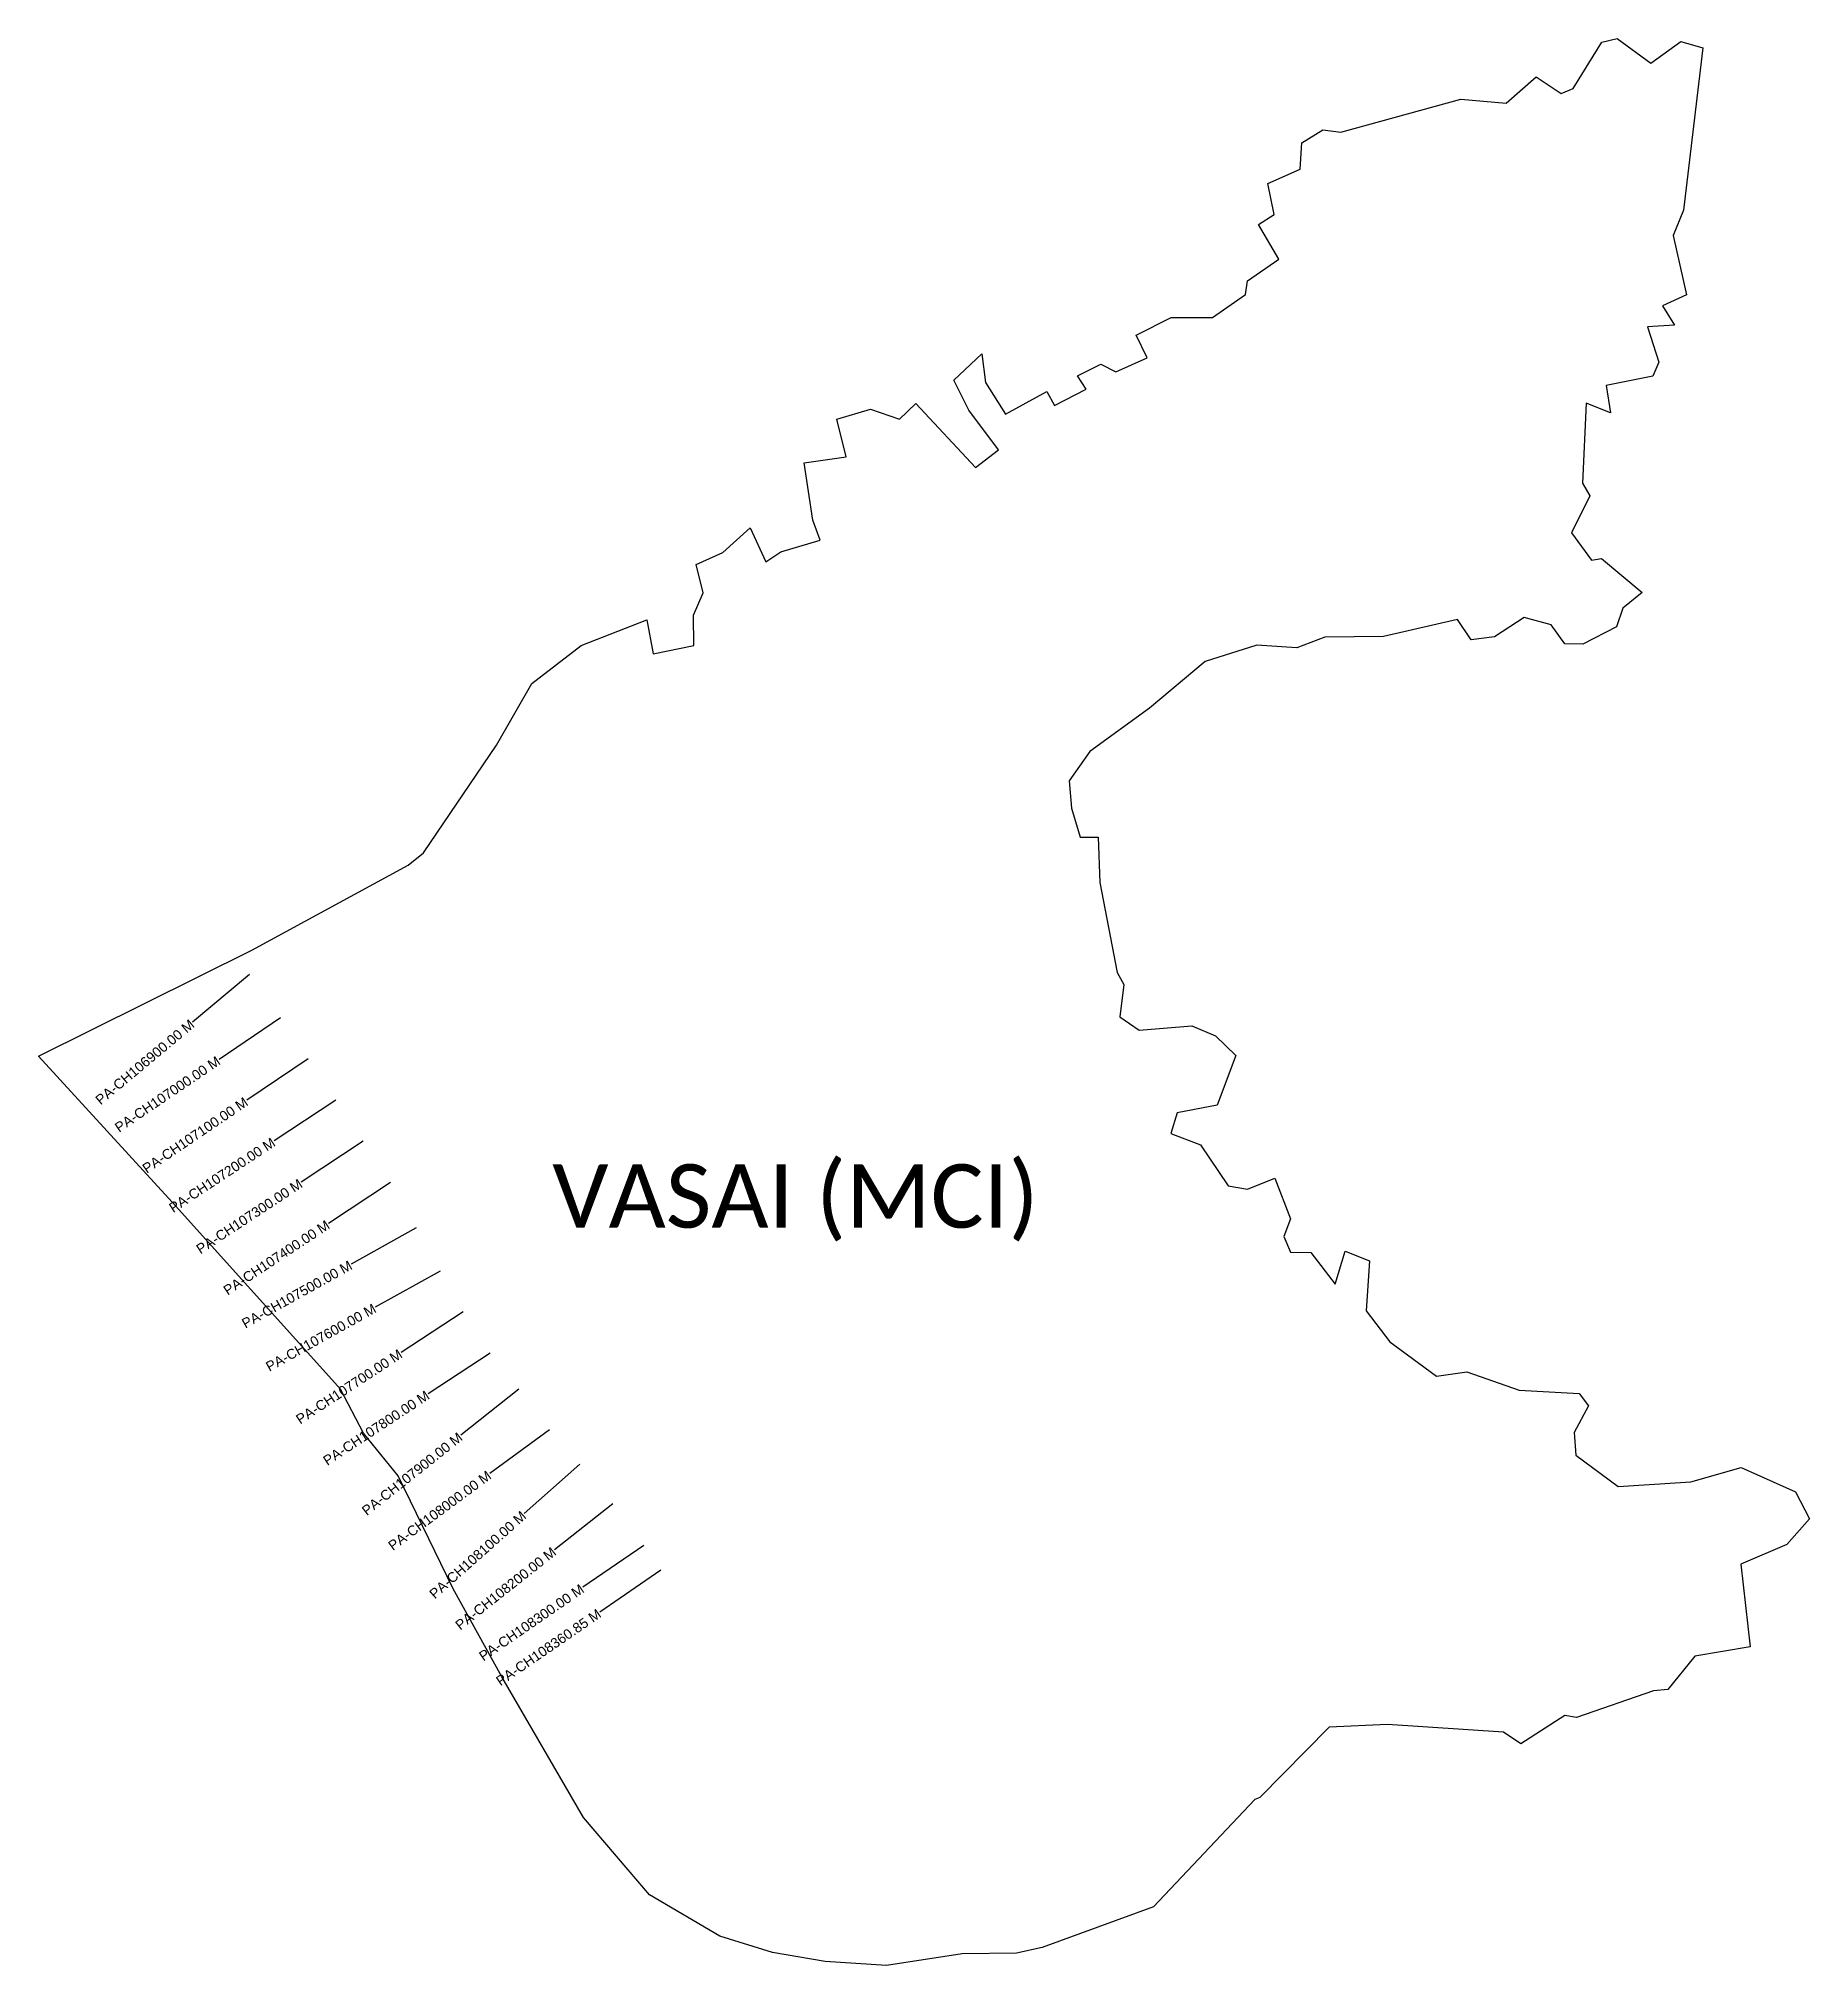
# Model space of a CAD drawing. Header units: metres. Extents: x 267512 to 271097, y 2138069 to 2141968.
import ezdxf
from ezdxf.enums import TextEntityAlignment as Align

# ---------------------------------------------------------------- set-up
doc = ezdxf.new("R2010")
doc.units = ezdxf.units.M
for name, color, linetype in [('CS', 134, 'Continuous'), ('CSMark', 6, 'Continuous'), ('village', 3, 'Continuous'), ('VILLAGE NAME', 250, 'Continuous')]:
    doc.layers.add(name, color=color, linetype=linetype)
doc.styles.add('DynamicDimensions', font='arial.ttf')
doc.styles.get("Standard").update_dxf_attribs({"font": 'simplex.shx'})

msp = doc.modelspace()

# ---------------------------------------------------------------- linework, layer by layer
at = {"layer": 'CS'}
for p, q in [((267939.5, 2140073.9), (267824.4, 2139977.7)), ((268002.1, 2139986.5), (267877.8, 2139902.4)), ((268058.1, 2139903.6), (267933.9, 2139819.6)), ((268114.5, 2139820), (267989.3, 2139737.5)), ((268169.6, 2139736.5), (268044.3, 2139654)), ((268224.6, 2139652.9), (268099.3, 2139570.4)), ((268276.5, 2139561.1), (268145.4, 2139488.1)), ((268325.1, 2139473.7), (268194.1, 2139400.7)), ((268371.7, 2139391.4), (268246.3, 2139309.1)), ((268371.7, 2139391.4), (268246.3, 2139309.1)), ((268426.6, 2139307.9), (268301.2, 2139225.5)), ((268426.6, 2139307.9), (268301.2, 2139225.5)), ((268484.8, 2139235), (268367.3, 2139141.7)), ((268484.8, 2139235), (268367.3, 2139141.7)), ((268546.6, 2139152.9), (268425.8, 2139064)), ((268546.6, 2139152.9), (268425.8, 2139064)), ((268607.8, 2139082.8), (268495.6, 2138983.2)), ((268607.8, 2139082.8), (268495.6, 2138983.2)), ((268674.5, 2139002.6), (268556.8, 2138909.6)), ((268674.5, 2139002.6), (268556.8, 2138909.6)), ((268737.7, 2138918.8), (268614, 2138833.9)), ((268737.7, 2138918.8), (268614, 2138833.9)), ((268772.1, 2138868.7), (268648.5, 2138783.7)), ((268772.1, 2138868.7), (268648.5, 2138783.7))]:
    msp.add_line(p, q, dxfattribs=at)
at = {"layer": 'village', "color": 3, "true_color": 0x00ff00}
msp.add_lwpolyline([(269602.8, 2140411.1), (269602.8, 2140411.1), (269602.8, 2140411.1), (269620.7, 2140352.4), (269657.2, 2140351.9), (269660.5, 2140260.3), (269695.4, 2140078.2), (269709.1, 2140054), (269701.1, 2139988.3), (269739.8, 2139961.2), (269846.5, 2139970.5), (269894.3, 2139950.3), (269935.6, 2139910.2), (269898, 2139809.6), (269816.7, 2139794.2), (269804.5, 2139752.3), (269864.2, 2139729.6), (269920.2, 2139646.6), (269959.2, 2139639.4), (270014.5, 2139661.7), (270046.6, 2139579.9), (270032.7, 2139543.9), (270046.6, 2139512.2), (270087.7, 2139511.5), (270137, 2139447.5), (270156.8, 2139514), (270206.2, 2139494.9), (270199.3, 2139393.3), (270247.7, 2139330.8), (270341.6, 2139261.2), (270403.3, 2139269.9), (270509.1, 2139233.1), (270630.6, 2139225.8), (270649.8, 2139201), (270620.7, 2139147), (270623.7, 2139101.6), (270709.3, 2139038.2), (270856.6, 2139047.6), (270958.7, 2139076.5), (271068.4, 2139027), (271096.7, 2138972.5), (271051, 2138920.5), (270957.5, 2138880.4), (270976.8, 2138713.7), (270864.4, 2138694.7), (270810, 2138627), (270780.9, 2138624.5), (270625.2, 2138570.4), (270601.7, 2138574.2), (270512.4, 2138517), (270477.2, 2138540.5), (270242.8, 2138556.2), (270124.3, 2138550.5), (269984.6, 2138408.7), (269974, 2138404.5), (269769.4, 2138187.4), (269543.8, 2138105.1), (269492.1, 2138093.4), (269382.1, 2138092), (269228.6, 2138068.5), (269104.8, 2138076.4), (268997.8, 2138094.8), (268891.6, 2138128.1), (268748.8, 2138211.6), (268615.2, 2138368.1), (268450, 2138652.4), (268351.8, 2138830.6), (268240.1, 2139059.2), (268170.4, 2139145.9), (268123.8, 2139235), (268123.8, 2139235), (268123.8, 2139235), (268123.8, 2139235), (268123.8, 2139235), (268123.8, 2139235), (268123.8, 2139235), (268123.8, 2139235), (268123.8, 2139235), (268123.8, 2139235), (268123.8, 2139235), (268123.8, 2139235), (268123.8, 2139235), (268123.8, 2139235), (268123.8, 2139235), (267790.5, 2139605.2), (267512.5, 2139909.1), (267944.2, 2140123.5), (268260.7, 2140295.2), (268291.7, 2140320.1), (268439.5, 2140538.5), (268511.2, 2140663.3), (268610.5, 2140740), (268743.8, 2140791.9), (268756.5, 2140723.4), (268838.6, 2140740.3), (268838.2, 2140801.4), (268857.8, 2140846.5), (268843.3, 2140903.9), (268897.7, 2140928.3), (268952.9, 2140977.9), (268984.5, 2140909.5), (269014.7, 2140929.4), (269094.2, 2140953.1), (269079.3, 2140994), (269062.2, 2141109.9), (269147.4, 2141121.8), (269128.5, 2141198.3), (269196.1, 2141218), (269255.1, 2141198.3), (269287.9, 2141229.9), (269408.5, 2141100), (269455.6, 2141135.9), (269395.6, 2141216.4), (269365.2, 2141276.8), (269421.7, 2141330.1), (269428.8, 2141272.2), (269469.3, 2141208.1), (269553.4, 2141254.4), (269569, 2141226), (269632.6, 2141258.9), (269615.4, 2141286), (269662.8, 2141309.5), (269692.9, 2141293.8), (269756.4, 2141322.1), (269733.9, 2141368.3), (269804.7, 2141403.6), (269888.8, 2141403.9), (269955.3, 2141450.5), (269959.1, 2141478.4), (270023, 2141521.9), (269981.9, 2141592.2), (270013, 2141612.4), (270000.8, 2141675.1), (270066.2, 2141704.4), (270069, 2141757.2), (270112, 2141783.6), (270148.2, 2141779), (270391, 2141845.5), (270482.7, 2141837.8), (270543.3, 2141891.2), (270594.5, 2141857.3), (270618.4, 2141867.5), (270676.7, 2141961.3), (270707.8, 2141968.5), (270775.6, 2141918.9), (270836.5, 2141962.2), (270880.9, 2141949.7), (270841.9, 2141620.9), (270821.1, 2141570), (270847.9, 2141449.8), (270799.3, 2141427.4), (270823.6, 2141388.2), (270769.1, 2141385.2), (270791.7, 2141313.5), (270780, 2141285.2), (270685.5, 2141266.4), (270694.2, 2141211.2), (270644.6, 2141230.6), (270637.3, 2141068.4), (270652.3, 2141043), (270615.2, 2140968.3), (270655.7, 2140912.6), (270675.8, 2140915.8), (270757.8, 2140847.2), (270718.7, 2140815.9), (270706.2, 2140777.5), (270638.3, 2140742.8), (270601.7, 2140743.7), (270573.8, 2140782.1), (270519.6, 2140796.6), (270459, 2140757.7), (270412.2, 2140751.2), (270384.7, 2140792.4), (270234.6, 2140758.2), (270115.9, 2140757), (270059.3, 2140735.4), (269978.4, 2140740.5), (269873.5, 2140707.4), (269760.9, 2140613), (269640.1, 2140525.7), (269598.1, 2140466.4), (269602.8, 2140411.1), (269602.8, 2140411.1)], close=True, dxfattribs=at)

# ---------------------------------------------------------------- texts
at = {"layer": 'CSMark', "style": 'DynamicDimensions'}
for s, rotation, p in [('PA-CH106900.00 M', 39.8773, (267823.6, 2139977)), ('PA-CH107000.00 M', 34.0791, (267877, 2139901.9)), ('PA-CH107100.00 M', 34.0791, (267933, 2139819)), ('PA-CH107200.00 M', 33.3708, (267988.4, 2139736.9)), ('PA-CH107300.00 M', 33.3708, (268043.4, 2139653.4)), ('PA-CH107400.00 M', 33.3708, (268098.5, 2139569.9)), ('PA-CH107500.00 M', 29.1204, (268144.6, 2139487.6)), ('PA-CH107600.00 M', 29.1204, (268193.2, 2139400.2)), ('PA-CH107700.00 M', 33.2895, (268245.5, 2139308.6)), ('PA-CH107800.00 M', 33.2895, (268300.4, 2139225)), ('PA-CH107900.00 M', 38.4434, (268366.5, 2139141.1)), ('PA-CH108000.00 M', 36.3752, (268425, 2139063.4)), ('PA-CH108100.00 M', 41.5844, (268494.9, 2138982.6)), ('PA-CH108200.00 M', 38.3049, (268556, 2138909)), ('PA-CH108300.00 M', 34.5036, (268613.2, 2138833.3)), ('PA-CH108360.85 M', 34.5036, (268647.7, 2138783.2))]:
    msp.add_text(s, height=20, rotation=rotation, dxfattribs=at).set_placement(p, align=Align.MIDDLE_RIGHT)
at = {"layer": 'VILLAGE NAME', "insert": (268552.3, 2139690.1), "char_height": 128.647, "attachment_point": 1}
msp.add_mtext_dynamic_manual_height_columns('{\\fCalibri|b0|i0|c0|p34;VASAI (MCI)}', width=1072.545, gutter_width=643.2, heights=[0], dxfattribs=at)
msp.add_mtext_dynamic_manual_height_columns('{\\fCalibri|b0|i0|c0|p34;VASAI (MCI)}', width=1072.545, gutter_width=643.2, heights=[0], dxfattribs=at)

doc.saveas('drawing.dxf')
